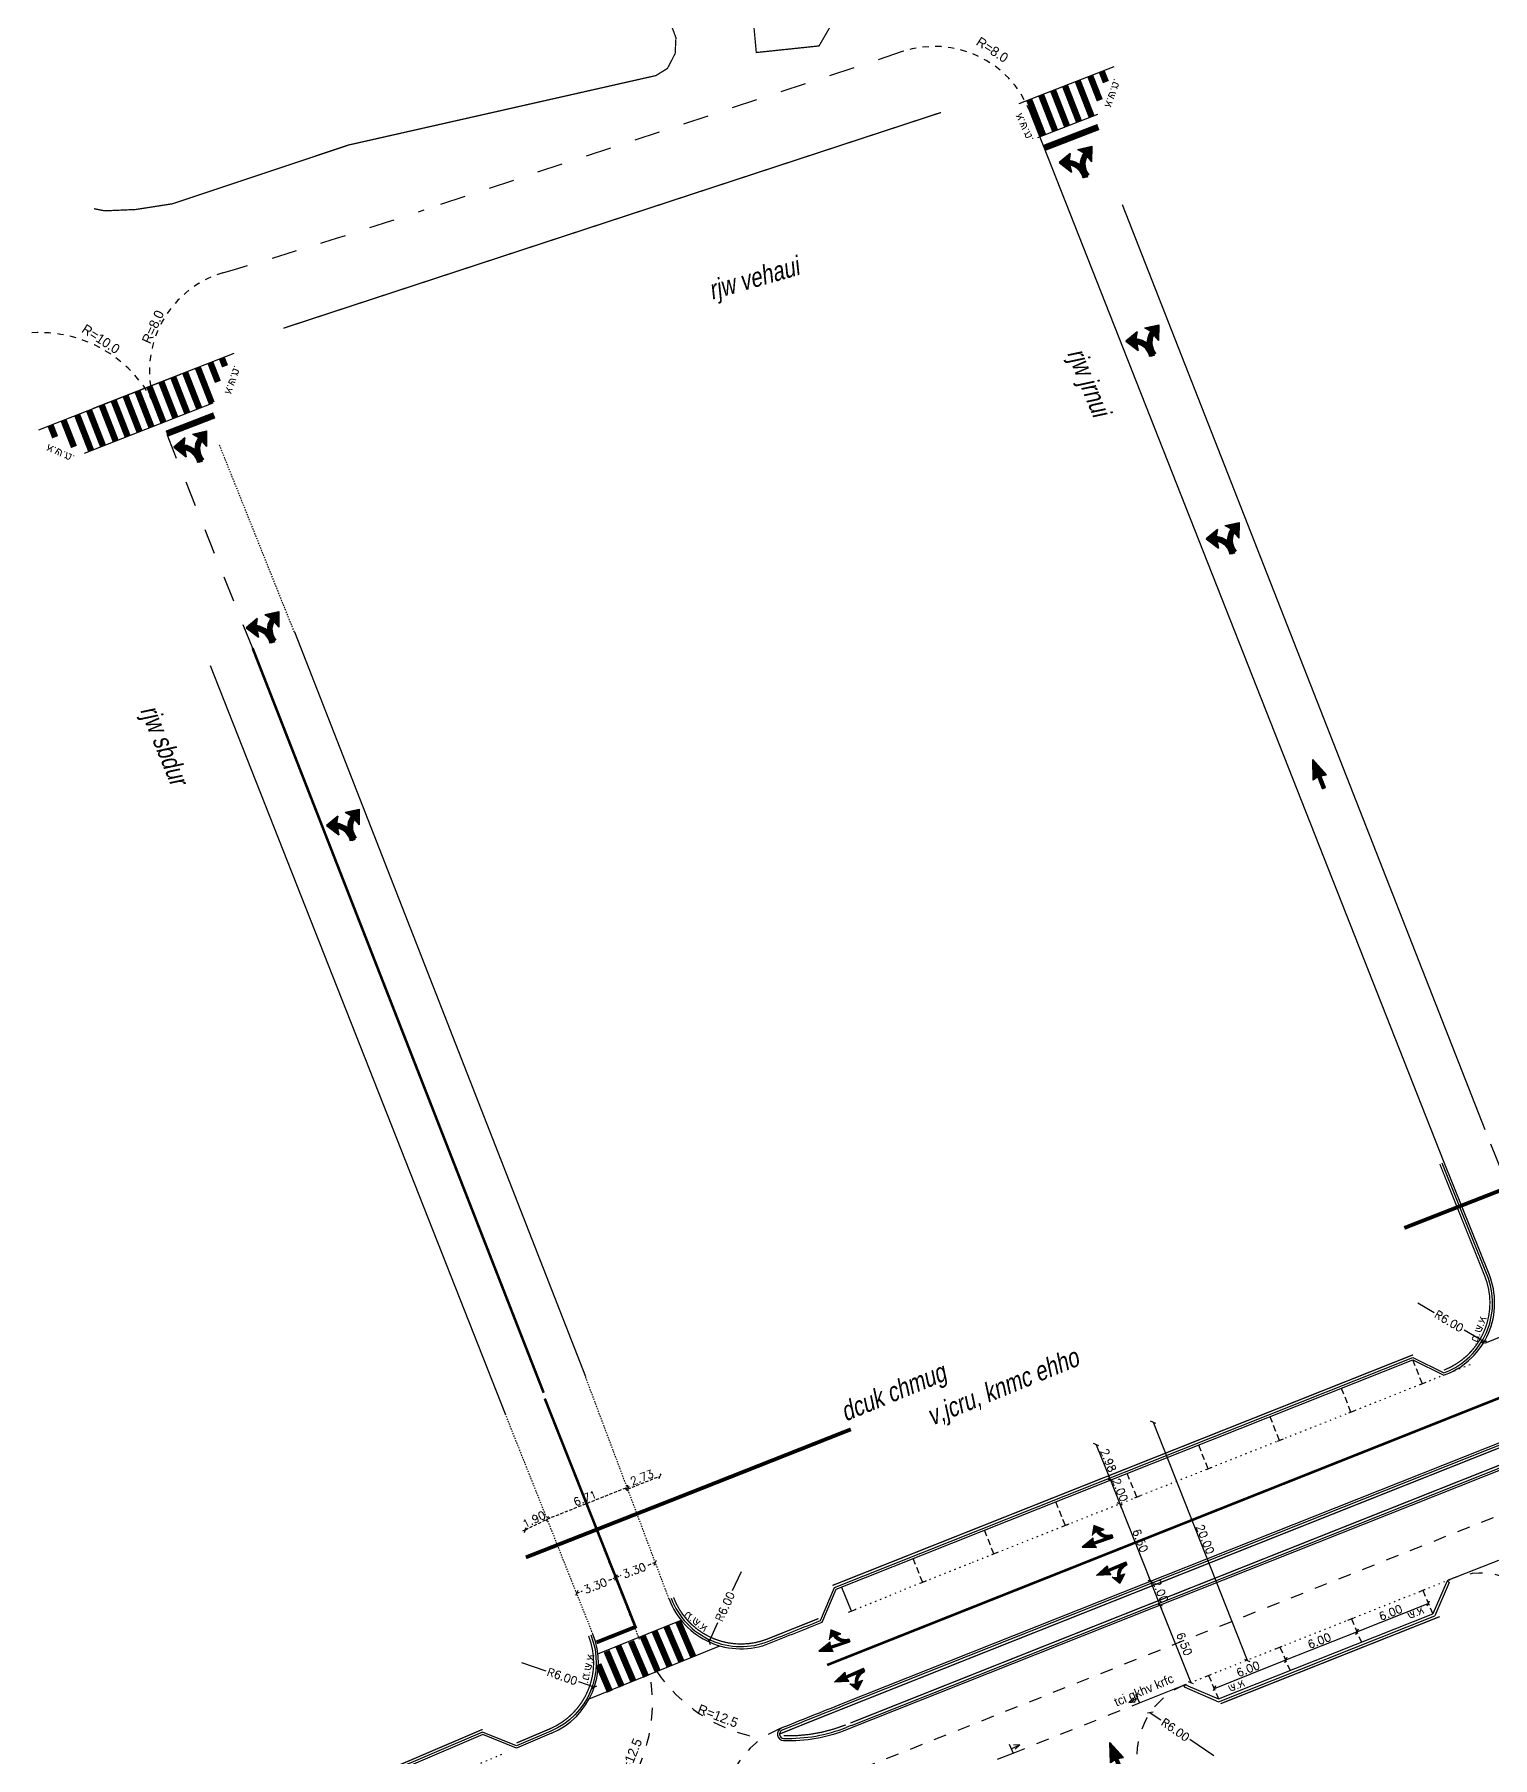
# Model space of a CAD drawing. Extents: x 183304 to 184528, y 666784 to 667526.
# Drawn here: x 184120 to 184233.9, y 667202.4 to 667336.9 of the extents above; entities that cross this region are included whole.
import ezdxf
from ezdxf.enums import TextEntityAlignment as Align

# ---------------------------------------------------------------- set-up
doc = ezdxf.new("R2010")
doc.units = 0
for name, pattern in [('1-1', [2, 1, -1]), ('DASHED', [0.75, 0.5, -0.25]), ('DOT2', [3.175, 0, -3.175])]:
    doc.linetypes.add(name, pattern=pattern)
for name, color, linetype in [('0-XREF', 7, 'Continuous'), ('1-1', 7, '1-1'), ('816', 7, '1-1'), ('817', 140, '1-1'), ('818', 10, '1-1'), ('D-Cross', 151, 'Continuous'), ('D-D13', 7, 'Continuous'), ('D-Dim', 7, 'Continuous'), ('D-EV-INSIDE', 2, 'Continuous'), ('D-ev.sov.m', 1, '1-1'), ('D-Kav-Parking', 9, 'DOT2'), ('D-Nativ', 7, '1-1'), ('D-Parking', 123, 'DASHED'), ('D-Road', 7, 'Continuous'), ('d-sdwlk', 7, 'Continuous'), ('D-SEVA', 7, 'Continuous'), ('D-TEXT', 7, 'Continuous'), ('D-TXT-M', 7, 'Continuous'), ('TR-TXT', 2, 'Continuous')]:
    doc.layers.add(name, color=color, linetype=linetype)
doc.styles.add('0-Techno', font='0-techno')
doc.styles.add('DDIM', font='heb.shx')
doc.styles.add('MIR2', font='mirym.shx', dxfattribs={"width": 0.8, "oblique": 10})
doc.styles.add('mirym', font='mirym.shx')
doc.styles.add('r', font='romand')
doc.dimstyles.new('tik', dxfattribs={"dimscale": 1.25, "dimtxt": 0.5, "dimasz": 0.25, "dimexe": 0, "dimexo": 0, "dimgap": 0.09, "dimtad": 1, "dimzin": 0, "dimdsep": 46, "dimtxsty": 'r', "dimblk1": 'OBLIQUE', "dimblk2": 'OBLIQUE', "dimsah": 1, "dimcen": 0.09, "dimse1": 1, "dimse2": 1, "dimclrd": 256, "dimclrt": 256, "dimadec": 0, "dimazin": 0, "dimtfac": 1, "dimtix": 1, "dimtmove": 2, "dimatfit": 3, "dimldrblk": 'OBLIQUE', "dimfxl": 1, "dimtolj": 1, "dimtzin": 0, "dimarcsym": 0})

# ---------------------------------------------------------------- blocks, each defined once
blk = doc.blocks.new('_Oblique')
at = {"color": 0, "linetype": 'ByBlock', "lineweight": -2}
blk.add_line((-0.5, -0.5), (0.5, 0.5), dxfattribs=at)
blk = doc.blocks.new('*D201')
at = {"layer": 'D-TEXT', "lineweight": -2, "transparency": 16777216}
blk.add_line((184207.41, 667228.57), (184214.76, 667209.98), dxfattribs=at)
at = {"layer": 'DEFPOINTS', "color": 0, "transparency": 16777216}
for p in [(184207.27, 667228.52), (184214.62, 667209.92), (184214.76, 667209.98)]:
    blk.add_point(p, dxfattribs=at)
at = {"layer": 'D-TEXT', "lineweight": -2, "transparency": 16777216, "xscale": 0.3125, "yscale": 0.3125, "zscale": 0.3125}
for p, rotation in [((184207.41, 667228.57), 111.5681482756895), ((184214.76, 667209.98), 291.5681482756895)]:
    blk.add_blockref('_Oblique', p, dxfattribs=dict(at, rotation=rotation))
at = {"layer": 'D-TEXT', "transparency": 16777216, "insert": (184211.48, 667219.43), "char_height": 0.625, "attachment_point": 5, "rotation": 291.5681, "style": 'r'}
blk.add_mtext('\\A1;20.00', dxfattribs=at)
blk = doc.blocks.new('*D202')
at = {"layer": 'D-Dim', "lineweight": -2, "ltscale": 0.5, "transparency": 16777216}
blk.add_line((184202.97, 667226.82), (184204.08, 667224.05), dxfattribs=at)
at = {"layer": 'DEFPOINTS', "color": 0, "ltscale": 0.5, "transparency": 16777216}
for p in [(184203.14, 667226.89), (184204.08, 667224.05), (184204.24, 667224.11)]:
    blk.add_point(p, dxfattribs=at)
at = {"layer": 'D-Dim', "lineweight": -2, "ltscale": 0.5, "transparency": 16777216, "xscale": 0.3125, "yscale": 0.3125, "zscale": 0.3125}
for p, rotation in [((184202.97, 667226.82), 111.6631281409513), ((184204.08, 667224.05), 291.6631281409514)]:
    blk.add_blockref('_Oblique', p, dxfattribs=dict(at, rotation=rotation))
at = {"layer": 'D-Dim', "ltscale": 0.5, "transparency": 16777216, "insert": (184203.92, 667225.59), "char_height": 0.625, "attachment_point": 5, "rotation": 291.6631, "style": 'r'}
blk.add_mtext('\\A1;2.98', dxfattribs=at)
blk = doc.blocks.new('*D203')
at = {"layer": 'D-Dim', "lineweight": -2, "ltscale": 0.5, "transparency": 16777216}
for p, q in [((184204.08, 667224.05), (184203.96, 667224.34)), ((184204.08, 667224.05), (184204.81, 667222.19)), ((184204.81, 667222.19), (184204.93, 667221.9))]:
    blk.add_line(p, q, dxfattribs=at)
at = {"layer": 'DEFPOINTS', "color": 0, "ltscale": 0.5, "transparency": 16777216}
for p in [(184204.24, 667224.11), (184204.81, 667222.19), (184204.81, 667222.19)]:
    blk.add_point(p, dxfattribs=at)
at = {"layer": 'D-Dim', "lineweight": -2, "ltscale": 0.5, "transparency": 16777216, "xscale": 0.3125, "yscale": 0.3125, "zscale": 0.3125}
for p, rotation in [((184204.08, 667224.05), 291.6631281408772), ((184204.81, 667222.19), 111.6631281408772)]:
    blk.add_blockref('_Oblique', p, dxfattribs=dict(at, rotation=rotation))
at = {"layer": 'D-Dim', "ltscale": 0.5, "transparency": 16777216, "insert": (184204.84, 667223.28), "char_height": 0.625, "attachment_point": 5, "rotation": 291.6631, "style": 'r'}
blk.add_mtext('\\A1;2.00', dxfattribs=at)
blk = doc.blocks.new('*D204')
at = {"layer": 'D-Dim', "lineweight": -2, "ltscale": 0.5, "transparency": 16777216}
blk.add_line((184204.81, 667222.19), (184207.21, 667216.15), dxfattribs=at)
at = {"layer": 'DEFPOINTS', "color": 0, "ltscale": 0.5, "transparency": 16777216}
for p in [(184204.81, 667222.19), (184207.21, 667216.15), (184207.21, 667216.15)]:
    blk.add_point(p, dxfattribs=at)
at = {"layer": 'D-Dim', "lineweight": -2, "ltscale": 0.5, "transparency": 16777216, "xscale": 0.3125, "yscale": 0.3125, "zscale": 0.3125}
for p, rotation in [((184204.81, 667222.19), 111.6631281408772), ((184207.21, 667216.15), 291.6631281408772)]:
    blk.add_blockref('_Oblique', p, dxfattribs=dict(at, rotation=rotation))
at = {"layer": 'D-Dim', "ltscale": 0.5, "transparency": 16777216, "insert": (184206.41, 667219.33), "char_height": 0.625, "attachment_point": 5, "rotation": 291.6631, "style": 'r'}
blk.add_mtext('\\A1;6.50', dxfattribs=at)
blk = doc.blocks.new('*D205')
at = {"layer": 'D-Dim', "lineweight": -2, "ltscale": 0.5, "transparency": 16777216}
for p, q in [((184207.21, 667216.15), (184207.1, 667216.44)), ((184207.21, 667216.15), (184207.95, 667214.29)), ((184207.95, 667214.29), (184208.07, 667214))]:
    blk.add_line(p, q, dxfattribs=at)
at = {"layer": 'DEFPOINTS', "color": 0, "ltscale": 0.5, "transparency": 16777216}
for p in [(184207.21, 667216.15), (184207.95, 667214.29), (184207.95, 667214.29)]:
    blk.add_point(p, dxfattribs=at)
at = {"layer": 'D-Dim', "lineweight": -2, "ltscale": 0.5, "transparency": 16777216, "xscale": 0.3125, "yscale": 0.3125, "zscale": 0.3125}
for p, rotation in [((184207.21, 667216.15), 291.6631281408772), ((184207.95, 667214.29), 111.6631281408772)]:
    blk.add_blockref('_Oblique', p, dxfattribs=dict(at, rotation=rotation))
at = {"layer": 'D-Dim', "ltscale": 0.5, "transparency": 16777216, "insert": (184207.98, 667215.38), "char_height": 0.625, "attachment_point": 5, "rotation": 291.6631, "style": 'r'}
blk.add_mtext('\\A1;2.00', dxfattribs=at)
blk = doc.blocks.new('*D206')
at = {"layer": 'D-Dim', "lineweight": -2, "ltscale": 0.5, "transparency": 16777216}
blk.add_line((184207.95, 667214.29), (184210.35, 667208.25), dxfattribs=at)
at = {"layer": 'DEFPOINTS', "color": 0, "ltscale": 0.5, "transparency": 16777216}
for p in [(184207.95, 667214.29), (184210.35, 667208.25), (184210.35, 667208.25)]:
    blk.add_point(p, dxfattribs=at)
at = {"layer": 'D-Dim', "lineweight": -2, "ltscale": 0.5, "transparency": 16777216, "xscale": 0.3125, "yscale": 0.3125, "zscale": 0.3125}
for p, rotation in [((184207.95, 667214.29), 111.6631281408772), ((184210.35, 667208.25), 291.6631281408772)]:
    blk.add_blockref('_Oblique', p, dxfattribs=dict(at, rotation=rotation))
at = {"layer": 'D-Dim', "ltscale": 0.5, "transparency": 16777216, "insert": (184209.85, 667211.26), "char_height": 0.625, "attachment_point": 5, "rotation": 291.6631, "style": 'r'}
blk.add_mtext('\\A1;6.50', dxfattribs=at)
blk = doc.blocks.new('pk1')
for p, q in [((-0.3, 2), (0.3, 2)), ((0, 2), (0, 0))]:
    blk.add_line(p, q)
blk = doc.blocks.new('*D241')
at = {"layer": 'D-Parking', "lineweight": -2, "ltscale": 0.5, "transparency": 16777216}
for p, q in [((184158.39, 667220.18), (184158.11, 667220.05)), ((184158.39, 667220.18), (184160.1, 667221.01)), ((184160.1, 667221.01), (184160.38, 667221.15))]:
    blk.add_line(p, q, dxfattribs=at)
at = {"layer": 'DEFPOINTS', "color": 0, "ltscale": 0.5, "transparency": 16777216}
for p in [(184158.34, 667220.29), (184160.05, 667221.12), (184160.1, 667221.01)]:
    blk.add_point(p, dxfattribs=at)
at = {"layer": 'D-Parking', "lineweight": -2, "ltscale": 0.5, "transparency": 16777216, "xscale": 0.3125, "yscale": 0.3125, "zscale": 0.3125}
for p, rotation in [((184160.1, 667221.01), 205.8815739729878), ((184158.39, 667220.18), 25.88157397298779)]:
    blk.add_blockref('_Oblique', p, dxfattribs=dict(at, rotation=rotation))
at = {"layer": 'D-Parking', "ltscale": 0.5, "transparency": 16777216, "insert": (184159.06, 667220.98), "char_height": 0.625, "attachment_point": 5, "rotation": 25.8816, "style": 'r'}
blk.add_mtext('\\A1;1.90', dxfattribs=at)
blk = doc.blocks.new('*D242')
at = {"layer": 'D-Parking', "lineweight": -2, "ltscale": 0.5, "transparency": 16777216}
blk.add_line((184160.09, 667221.01), (184166.33, 667223.49), dxfattribs=at)
at = {"layer": 'DEFPOINTS', "color": 0, "ltscale": 0.5, "transparency": 16777216}
for p in [(184166.33, 667223.49), (184166.42, 667223.24), (184160.05, 667221.12)]:
    blk.add_point(p, dxfattribs=at)
at = {"layer": 'D-Parking', "lineweight": -2, "ltscale": 0.5, "transparency": 16777216, "xscale": 0.3125, "yscale": 0.3125, "zscale": 0.3125}
for p, rotation in [((184166.33, 667223.49), 21.67751445189918), ((184160.09, 667221.01), 201.6775144518992)]:
    blk.add_blockref('_Oblique', p, dxfattribs=dict(at, rotation=rotation))
at = {"layer": 'D-Parking', "ltscale": 0.5, "transparency": 16777216, "insert": (184163.05, 667222.64), "char_height": 0.625, "attachment_point": 5, "rotation": 21.6775, "style": 'r'}
blk.add_mtext('\\A1;6.71', dxfattribs=at)
blk = doc.blocks.new('*D207')
at = {"layer": 'D-Parking', "lineweight": -2, "ltscale": 0.5, "transparency": 16777216}
blk.add_line((184166.38, 667223.36), (184168.91, 667224.37), dxfattribs=at)
at = {"layer": 'DEFPOINTS', "color": 0, "ltscale": 0.5, "transparency": 16777216}
for p in [(184168.89, 667224.43), (184168.91, 667224.37), (184166.42, 667223.24)]:
    blk.add_point(p, dxfattribs=at)
at = {"layer": 'D-Parking', "lineweight": -2, "ltscale": 0.5, "transparency": 16777216, "xscale": 0.3125, "yscale": 0.3125, "zscale": 0.3125}
for p, rotation in [((184168.91, 667224.37), 21.67751445189918), ((184166.38, 667223.36), 201.6775144518992)]:
    blk.add_blockref('_Oblique', p, dxfattribs=dict(at, rotation=rotation))
at = {"layer": 'D-Parking', "ltscale": 0.5, "transparency": 16777216, "insert": (184167.49, 667224.26), "char_height": 0.625, "attachment_point": 5, "rotation": 21.6775, "style": 'r'}
blk.add_mtext('\\A1;2.73', dxfattribs=at)
blk = doc.blocks.new('*D211')
at = {"layer": 'D-Dim', "lineweight": -2, "ltscale": 0.5, "transparency": 16777216}
for p, q in [((184158.09, 667209.81), (184159.98, 667209.16)), ((184163.77, 667207.88), (184162.56, 667208.29))]:
    blk.add_line(p, q, dxfattribs=at)
at = {"layer": 'DEFPOINTS', "color": 0, "ltscale": 0.5, "transparency": 16777216}
for p in [(184158.09, 667209.81), (184163.77, 667207.88)]:
    blk.add_point(p, dxfattribs=at)
at = {"layer": 'D-Dim', "lineweight": -2, "ltscale": 0.5, "transparency": 16777216, "xscale": 0.3125, "yscale": 0.3125, "zscale": 0.3125, "rotation": 341.2370440346241}
blk.add_blockref('_Oblique', (184163.77, 667207.88), dxfattribs=at)
at = {"layer": 'D-Dim', "ltscale": 0.5, "transparency": 16777216, "insert": (184161.27, 667208.72), "char_height": 0.625, "attachment_point": 5, "rotation": 341.237, "style": 'r'}
blk.add_mtext('\\A1;R6.00', dxfattribs=at)
blk = doc.blocks.new('*D212')
at = {"layer": 'D-Dim', "lineweight": -2, "ltscale": 0.5, "transparency": 16777216}
for p, q in [((184175.23, 667216.88), (184174.55, 667215.41)), ((184172.73, 667211.43), (184173.42, 667212.94))]:
    blk.add_line(p, q, dxfattribs=at)
at = {"layer": 'DEFPOINTS', "color": 0, "ltscale": 0.5, "transparency": 16777216}
for p in [(184175.23, 667216.88), (184172.73, 667211.43)]:
    blk.add_point(p, dxfattribs=at)
at = {"layer": 'D-Dim', "lineweight": -2, "ltscale": 0.5, "transparency": 16777216, "xscale": 0.3125, "yscale": 0.3125, "zscale": 0.3125, "rotation": 245.3782838652228}
blk.add_blockref('_Oblique', (184172.73, 667211.43), dxfattribs=at)
at = {"layer": 'D-Dim', "ltscale": 0.5, "transparency": 16777216, "insert": (184173.98, 667214.18), "char_height": 0.625, "attachment_point": 5, "rotation": 65.3783, "style": 'r'}
blk.add_mtext('\\A1;R6.00', dxfattribs=at)
blk = doc.blocks.new('*D213')
at = {"layer": 'D-Dim', "lineweight": -2, "ltscale": 0.5, "transparency": 16777216}
for p, q in [((184228.09, 667237.89), (184229.36, 667237.15)), ((184233.27, 667234.86), (184231.71, 667235.77))]:
    blk.add_line(p, q, dxfattribs=at)
at = {"layer": 'DEFPOINTS', "color": 0, "ltscale": 0.5, "transparency": 16777216}
for p in [(184228.09, 667237.89), (184233.27, 667234.86)]:
    blk.add_point(p, dxfattribs=at)
at = {"layer": 'D-Dim', "lineweight": -2, "ltscale": 0.5, "transparency": 16777216, "xscale": 0.3125, "yscale": 0.3125, "zscale": 0.3125, "rotation": 329.6937790783498}
blk.add_blockref('_Oblique', (184233.27, 667234.86), dxfattribs=at)
at = {"layer": 'D-Dim', "ltscale": 0.5, "transparency": 16777216, "insert": (184230.53, 667236.46), "char_height": 0.625, "attachment_point": 5, "rotation": 329.6938, "style": 'r'}
blk.add_mtext('\\A1;R6.00', dxfattribs=at)
blk = doc.blocks.new('dd-13srr')
at = {"layer": 'D-D13'}
for p, q in [((0, 0), (-0.55, -1.5)), ((0.55, -1.5), (0, 0)), ((-0.55, -1.5), (-0.13, -1.4)), ((-0.13, -1.4), (-0.13, -3.6)), ((0.12, -1.4), (0.55, -1.5)), ((0.12, -1.4), (0.12, -2.72)), ((1.85, -2.02), (0.85, -1.5)), ((0.25, -3.6), (-0.13, -3.6)), ((1.05, -2.95), (1.85, -2.02)), ((1.05, -2.4), (1.05, -2.95))]:
    blk.add_line(p, q, dxfattribs=at)
blk.add_arc((1.55, -3.6), 1.3, 112.6199, 180, dxfattribs=at)
for points in [[(-0.13, -1.4), (-0.55, -1.5), (0, 0)], [(-0.13, -1.4), (0, 0), (0.12, -1.4)], [(0.12, -1.4), (0.55, -1.5), (0, 0)], [(-0.13, -3.6), (-0.13, -1.4), (0.12, -2.72)], [(0.12, -1.4), (0.12, -2.72), (-0.13, -1.4)], [(1.05, -2.02), (0.85, -1.5), (1.85, -2.02)], [(-0.13, -3.07), (-0.13, -2.72), (0.12, -2.72)], [(-0.13, -3.07), (0, -2.89), (0.01, -2.94)], [(-0.13, -3.07), (-0.05, -3.1), (0.01, -2.94)], [(-0.13, -3.07), (-0.05, -3.1), (-0.13, -3.26)], [(-0.1, -3.29), (-0.13, -3.26), (-0.05, -3.1)], [(-0.13, -3.37), (-0.1, -3.29), (-0.13, -3.26)], [(-0.13, -3.6), (-0.13, -3.37), (-0.1, -3.29)], [(-0.13, -3.6), (0.25, -3.5), (-0.12, -3.46)], [(-0.12, -3.46), (0.27, -3.4), (-0.1, -3.34)], [(0.25, -3.5), (-0.12, -3.46), (0.27, -3.4)], [(0.25, -3.6), (-0.13, -3.6), (0.25, -3.5)], [(-0.1, -3.34), (0.28, -3.31), (-0.08, -3.24)], [(0.27, -3.4), (-0.1, -3.34), (0.28, -3.31)], [(-0.08, -3.24), (0.31, -3.21), (-0.06, -3.13)], [(0.28, -3.31), (-0.08, -3.24), (0.31, -3.21)], [(-0.06, -3.13), (0.31, -3.21), (-0.01, -2.99)], [(-0.01, -2.99), (0.36, -3.08), (0.04, -2.87)], [(0.31, -3.21), (-0.01, -2.99), (0.36, -3.08)], [(0, -2.89), (0.06, -2.84), (0.12, -2.72)], [(0.01, -2.94), (0, -2.89), (0.06, -2.84)], [(0.04, -2.87), (0.42, -2.96), (0.12, -2.74)], [(0.36, -3.08), (0.04, -2.87), (0.42, -2.96)], [(0.12, -2.72), (0.13, -2.72), (0.06, -2.84)], [(0.12, -2.74), (0.49, -2.84), (0.23, -2.58)], [(0.42, -2.96), (0.12, -2.74), (0.49, -2.84)], [(0.23, -2.58), (0.58, -2.74), (0.34, -2.45)], [(0.49, -2.84), (0.23, -2.58), (0.58, -2.74)], [(0.34, -2.45), (0.69, -2.63), (0.49, -2.31)], [(0.58, -2.74), (0.34, -2.45), (0.69, -2.63)], [(0.49, -2.31), (0.78, -2.55), (0.61, -2.23)], [(0.69, -2.63), (0.49, -2.31), (0.78, -2.55)], [(0.61, -2.23), (0.87, -2.49), (0.73, -2.15)], [(0.78, -2.55), (0.61, -2.23), (0.87, -2.49)], [(0.73, -2.15), (0.98, -2.43), (0.89, -2.08)], [(0.87, -2.49), (0.73, -2.15), (0.98, -2.43)], [(0.89, -2.08), (1.05, -2.4), (0.97, -2.05)], [(0.98, -2.43), (0.89, -2.08), (1.05, -2.4)], [(0.97, -2.05), (1.05, -2.4), (1.05, -2.02)], [(1.05, -2.4), (1.85, -2.02), (1.05, -2.02)], [(1.05, -2.4), (1.05, -2.95), (1.85, -2.02)]]:
    blk.add_solid(points, dxfattribs=at)
blk = doc.blocks.new('*D298')
at = {"layer": 'D-Parking', "lineweight": -2, "ltscale": 0.5, "transparency": 16777216}
for p, q in [((184168.54, 667217.62), (184167.91, 667217.38)), ((184165.47, 667216.46), (184165.88, 667216.62))]:
    blk.add_line(p, q, dxfattribs=at)
at = {"layer": 'DEFPOINTS', "color": 0, "ltscale": 0.5, "transparency": 16777216}
for p in [(184168.54, 667217.62), (184168.59, 667217.49), (184165.52, 667216.33)]:
    blk.add_point(p, dxfattribs=at)
at = {"layer": 'D-Parking', "lineweight": -2, "ltscale": 0.5, "transparency": 16777216, "xscale": 0.3125, "yscale": 0.3125, "zscale": 0.3125}
for p, rotation in [((184168.54, 667217.62), 20.65892186795049), ((184165.47, 667216.46), 200.6589218679505)]:
    blk.add_blockref('_Oblique', p, dxfattribs=dict(at, rotation=rotation))
at = {"layer": 'D-Parking', "ltscale": 0.5, "transparency": 16777216, "insert": (184166.89, 667217), "char_height": 0.625, "attachment_point": 5, "rotation": 20.6589, "style": 'r'}
blk.add_mtext('\\A1;3.30', dxfattribs=at)
blk = doc.blocks.new('*D299')
at = {"layer": 'D-Parking', "lineweight": -2, "ltscale": 0.5, "transparency": 16777216}
for p, q in [((184165.46, 667216.44), (184164.86, 667216.2)), ((184162.39, 667215.22), (184162.85, 667215.4))]:
    blk.add_line(p, q, dxfattribs=at)
at = {"layer": 'DEFPOINTS', "color": 0, "ltscale": 0.5, "transparency": 16777216}
for p in [(184165.46, 667216.44), (184162.39, 667215.22), (184162.39, 667215.22)]:
    blk.add_point(p, dxfattribs=at)
at = {"layer": 'D-Parking', "lineweight": -2, "ltscale": 0.5, "transparency": 16777216, "xscale": 0.3125, "yscale": 0.3125, "zscale": 0.3125}
for p, rotation in [((184165.46, 667216.44), 21.67751445345788), ((184162.39, 667215.22), 201.6775144534578)]:
    blk.add_blockref('_Oblique', p, dxfattribs=dict(at, rotation=rotation))
at = {"layer": 'D-Parking', "ltscale": 0.5, "transparency": 16777216, "insert": (184163.85, 667215.8), "char_height": 0.625, "attachment_point": 5, "rotation": 21.6775, "style": 'r'}
blk.add_mtext('\\A1;3.30', dxfattribs=at)
blk = doc.blocks.new('DD-13SS')
at = {"layer": 'D-D13'}
for p, q in [((-0.55, -1.5), (0, 0)), ((0, 0), (0.55, -1.5)), ((-0.125, -1.4), (-0.55, -1.5)), ((-0.125, -2.4), (-0.125, -1.4)), ((-0.125, -2.4), (0.125, -2.4)), ((0.125, -1.4), (0.55, -1.5)), ((0.125, -2.4), (0.125, -1.4))]:
    blk.add_line(p, q, dxfattribs=at)
for points in [[(-0.125, -1.4), (-0.55, -1.5), (0, 0)], [(0.125, -1.4), (0, 0), (-0.125, -1.4)], [(0.55, -1.5), (0, 0), (0.125, -1.4)], [(-0.125, -2.4), (0.125, -1.4), (-0.125, -1.4)], [(0.125, -1.4), (-0.125, -2.4), (0.125, -2.4)]]:
    blk.add_solid(points, dxfattribs=at)
blk = doc.blocks.new('DD-13LL')
at = {"layer": 'D-D13'}
for p, q in [((0, 0), (-1, -0.53)), ((0, 0), (-0.2, -0.52)), ((-1, -0.53), (-0.2, -1.45)), ((-0.2, -0.9), (-0.2, -1.45))]:
    blk.add_line(p, q, dxfattribs=at)
for centre, radius, end in [((-0.68, -2.1), 1.65, 73.269), ((-0.7, -2.1), 1.3, 67.3801)]:
    blk.add_arc(centre, radius, 0, end, dxfattribs=at)
for points in [[(-0.2, -0.52), (0, 0), (-1, -0.53)], [(-0.2, -0.9), (-1, -0.53), (-0.2, -0.52)], [(-0.2, -0.9), (-0.2, -1.45), (-1, -0.53)], [(-0.12, -0.55), (-0.2, -0.9), (-0.2, -0.52)], [(-0.04, -0.58), (-0.2, -0.9), (-0.12, -0.55)], [(-0.13, -0.93), (-0.04, -0.58), (-0.2, -0.9)], [(0.12, -0.65), (-0.13, -0.93), (-0.04, -0.58)], [(-0.02, -0.99), (0.12, -0.65), (-0.13, -0.93)], [(0.24, -0.73), (-0.02, -0.99), (0.12, -0.65)], [(0.07, -1.05), (0.24, -0.73), (-0.02, -0.99)], [(0.36, -0.81), (0.07, -1.05), (0.24, -0.73)], [(0.16, -1.13), (0.36, -0.81), (0.07, -1.05)], [(0.51, -0.95), (0.16, -1.13), (0.36, -0.81)], [(0.27, -1.24), (0.51, -0.95), (0.16, -1.13)], [(0.62, -1.08), (0.27, -1.24), (0.51, -0.95)], [(0.36, -1.34), (0.62, -1.08), (0.27, -1.24)], [(0.73, -1.24), (0.36, -1.34), (0.62, -1.08)], [(0.43, -1.46), (0.73, -1.24), (0.36, -1.34)], [(0.81, -1.37), (0.43, -1.46), (0.73, -1.24)], [(0.49, -1.58), (0.81, -1.37), (0.43, -1.46)], [(0.86, -1.49), (0.49, -1.58), (0.81, -1.37)], [(0.54, -1.71), (0.86, -1.49), (0.49, -1.58)], [(0.91, -1.63), (0.54, -1.71), (0.86, -1.49)], [(0.93, -1.74), (0.54, -1.71), (0.91, -1.63)], [(0.57, -1.81), (0.93, -1.74), (0.54, -1.71)], [(0.95, -1.84), (0.57, -1.81), (0.93, -1.74)], [(0.58, -1.9), (0.95, -1.84), (0.57, -1.81)], [(0.97, -1.96), (0.58, -1.9), (0.95, -1.84)], [(0.6, -2), (0.97, -1.96), (0.58, -1.9)], [(0.97, -2.1), (0.6, -2), (0.97, -1.96)], [(0.6, -2.1), (0.97, -2.1), (0.6, -2)]]:
    blk.add_solid(points, dxfattribs=at)
blk = doc.blocks.new('*D482')
at = {"layer": 'D-Dim', "lineweight": -2, "transparency": 16777216}
for p, q in [((184207.19, 667205.89), (184208.02, 667205.33)), ((184212.15, 667202.51), (184210.27, 667203.79))]:
    blk.add_line(p, q, dxfattribs=at)
at = {"layer": 'DEFPOINTS', "color": 0, "transparency": 16777216}
for p in [(184207.19, 667205.89), (184212.15, 667202.51)]:
    blk.add_point(p, dxfattribs=at)
at = {"layer": 'D-Dim', "lineweight": -2, "transparency": 16777216, "xscale": 0.3125, "yscale": 0.3125, "zscale": 0.3125, "rotation": 145.6335827197395}
blk.add_blockref('_Oblique', (184207.19, 667205.89), dxfattribs=at)
at = {"layer": 'D-Dim', "transparency": 16777216, "insert": (184209.15, 667204.56), "char_height": 0.625, "attachment_point": 5, "rotation": 325.6336, "style": 'r'}
blk.add_mtext('\\A1;R6.00', dxfattribs=at)
blk = doc.blocks.new('*D490')
at = {"layer": 'D-TXT-M', "lineweight": -2, "ltscale": 0.1, "transparency": 16777216}
blk.add_line((184212.2, 667207.79), (184217.78, 667210.01), dxfattribs=at)
at = {"layer": 'DEFPOINTS', "color": 0, "ltscale": 0.1, "transparency": 16777216}
for p in [(184217.78, 667210.01), (184218.11, 667209.18), (184212.53, 667206.96)]:
    blk.add_point(p, dxfattribs=at)
at = {"layer": 'D-TXT-M', "lineweight": -2, "ltscale": 0.1, "transparency": 16777216, "xscale": 0.3125, "yscale": 0.3125, "zscale": 0.3125}
for p, rotation in [((184217.78, 667210.01), 21.66312814221451), ((184212.2, 667207.79), 201.6631281422145)]:
    blk.add_blockref('_Oblique', p, dxfattribs=dict(at, rotation=rotation))
at = {"layer": 'D-TXT-M', "ltscale": 0.1, "transparency": 16777216, "insert": (184214.83, 667209.3), "char_height": 0.625, "attachment_point": 5, "rotation": 21.6631, "style": 'r'}
blk.add_mtext('\\A1;6.00', dxfattribs=at)
blk = doc.blocks.new('*D491')
at = {"layer": 'D-TXT-M', "lineweight": -2, "ltscale": 0.1, "transparency": 16777216}
blk.add_line((184217.78, 667210.01), (184223.33, 667212.21), dxfattribs=at)
at = {"layer": 'DEFPOINTS', "color": 0, "ltscale": 0.1, "transparency": 16777216}
for p in [(184223.25, 667212.4), (184223.33, 667212.21), (184218.11, 667209.18)]:
    blk.add_point(p, dxfattribs=at)
at = {"layer": 'D-TXT-M', "lineweight": -2, "ltscale": 0.1, "transparency": 16777216, "xscale": 0.3125, "yscale": 0.3125, "zscale": 0.3125}
for p, rotation in [((184223.33, 667212.21), 21.66312814221449), ((184217.78, 667210.01), 201.6631281422144)]:
    blk.add_blockref('_Oblique', p, dxfattribs=dict(at, rotation=rotation))
at = {"layer": 'D-TXT-M', "ltscale": 0.1, "transparency": 16777216, "insert": (184220.39, 667211.51), "char_height": 0.625, "attachment_point": 5, "rotation": 21.6631, "style": 'r'}
blk.add_mtext('\\A1;6.00', dxfattribs=at)
blk = doc.blocks.new('*D492')
at = {"layer": 'D-TXT-M', "lineweight": -2, "ltscale": 0.1, "transparency": 16777216}
blk.add_line((184223.33, 667212.21), (184228.9, 667214.43), dxfattribs=at)
at = {"layer": 'DEFPOINTS', "color": 0, "ltscale": 0.1, "transparency": 16777216}
for p in [(184228.77, 667214.75), (184228.9, 667214.43), (184223.25, 667212.4)]:
    blk.add_point(p, dxfattribs=at)
at = {"layer": 'D-TXT-M', "lineweight": -2, "ltscale": 0.1, "transparency": 16777216, "xscale": 0.3125, "yscale": 0.3125, "zscale": 0.3125}
for p, rotation in [((184228.9, 667214.43), 21.66312814221449), ((184223.33, 667212.21), 201.6631281422144)]:
    blk.add_blockref('_Oblique', p, dxfattribs=dict(at, rotation=rotation))
at = {"layer": 'D-TXT-M', "ltscale": 0.1, "transparency": 16777216, "insert": (184225.96, 667213.71), "char_height": 0.625, "attachment_point": 5, "rotation": 21.6631, "style": 'r'}
blk.add_mtext('\\A1;6.00', dxfattribs=at)
blk = doc.blocks.new('degel')
for p, q in [((0, 1.5), (0, 0)), ((0, 0.75), (1.5, 0.75)), ((1.5, 0.75), (0.56, 1.09)), ((1.5, 0.75), (0.56, 0.41))]:
    blk.add_line(p, q)

msp = doc.modelspace()

# ---------------------------------------------------------------- linework, layer by layer
for p, q in [((184183.866, 667213.816), (184183.109, 667215.667)), ((184184.144, 667213.929), (184183.588, 667213.702))]:
    msp.add_line(p, q)
at = {"layer": '0-XREF', "const_width": 0.3}
for points in [[(184252.429, 667253.704), (184240.045, 667248.831), (184227.032, 667243.742)], [(184183.808, 667228.018), (184171.431, 667223.127), (184158.426, 667218.02)]]:
    msp.add_lwpolyline(points, dxfattribs=at)
at = {"layer": '1-1', "ltscale": 0.1}
msp.add_line((184140.346, 667290.286), (184134.477, 667304.929), dxfattribs=at)
at = {"layer": '1-1', "ltscale": 0.5}
for centre, radius, start, end in [((184190.34, 667328.003), 8, 21.52302, 108.31066), ((184137.031, 667310.652), 8, 106.42355, 201.8401), ((184120.443, 667303.657), 10, 21.8401, 107.37141)]:
    msp.add_arc(centre, radius, start, end, dxfattribs=at)
at = {"layer": '1-1', "ltscale": 2}
msp.add_arc((183993.402, 667797.925), 500, 286.42355, 288.31066, dxfattribs=at)
at = {"layer": '816', "const_width": 0.1}
for points in [[(184319.381, 667260.304), (184183.308, 667206.256)], [(184183.773, 667205.084), (184319.846, 667259.133)]]:
    msp.add_lwpolyline(points, dxfattribs=at)
for points in [[(184183.308, 667206.255, 0.0013646), (184178.237, 667204.225, 0.0013646)], [(184178.563, 667204.088, 0.1024457), (184183.408, 667204.94)]]:
    msp.add_lwpolyline(points, format="xyb", dxfattribs=at)
at = {"layer": '817', "const_width": 0.1}
for points in [[(184190.844, 667330.846), (184139.49, 667313.999)], [(184182.366, 667215.824), (184227.717, 667233.837)], [(184212.677, 667206.591), (184229.801, 667213.393)], [(184155.049, 667204.589), (184055.244, 667161.933)]]:
    msp.add_lwpolyline(points, dxfattribs=at)
at = {"layer": '818', "ltscale": 0.1}
msp.add_line((184167.3, 667211.633), (184159.902, 667230.42), dxfattribs=at)
at = {"layer": '818', "const_width": 0.1, "flags": 128}
for points in [[(184339.235, 667389.341), (184302.187, 667377.254), (184237.646, 667356.25), (184219.978, 667350.694), (184182.458, 667338.006), (184181.323, 667336.043), (184176.422, 667335.529), (184176.18, 667338.164), (184175.236, 667340.336)], [(184169.59, 667338.184), (184170.145, 667336.684), (184170.086, 667335.454), (184169.485, 667334.289), (184168.587, 667333.729), (184144.581, 667328.306), (184130.839, 667323.719), (184127.955, 667323.27), (184125.534, 667323.168), (184124.701, 667323.332)]]:
    msp.add_lwpolyline(points, dxfattribs=at)
at = {"layer": '818', "const_width": 0.1}
for points in [[(184230.127, 667232.642), (184230.166, 667232.658, 0.4152185), (184233.313, 667239.987), (184229.807, 667248.726)], [(184169.956, 667214.901, 0.4209125), (184177.327, 667211.66, -0.0010567), (184181.282, 667213.241)], [(184163.32, 667211.886, -0.4074536), (184160.288, 667204.624), (184157.692, 667203.522)]]:
    msp.add_lwpolyline(points, format="xyb", dxfattribs=at)
at = {"layer": 'D-Cross', "ltscale": 0.5, "const_width": 0.5}
for points in [[(184203.726, 667333.218), (184203.397, 667334.058)], [(184201.624, 667330.138), (184200.532, 667332.932)], [(184202.604, 667330.552), (184201.512, 667333.346)], [(184203.247, 667331.798), (184202.501, 667333.703)], [(184198.83, 667329.046), (184197.738, 667331.84)], [(184198.83, 667329.046), (184197.738, 667331.84)], [(184199.762, 667329.41), (184198.669, 667332.204)], [(184200.693, 667329.774), (184199.6, 667332.568)], [(184134.374, 667309.811), (184133.786, 667311.315)], [(184134.933, 667311.027), (184134.682, 667311.669)], [(184131.046, 667307.021), (184129.954, 667309.815)], [(184131.977, 667307.385), (184130.885, 667310.179)], [(184132.909, 667307.75), (184131.816, 667310.544)], [(184133.889, 667308.163), (184132.796, 667310.957)], [(184128.252, 667305.929), (184127.16, 667308.723)], [(184128.252, 667305.929), (184127.16, 667308.723)], [(184129.183, 667306.293), (184128.091, 667309.087)], [(184129.183, 667306.293), (184128.091, 667309.087)], [(184130.115, 667306.657), (184129.022, 667309.451)], [(184130.115, 667306.657), (184129.022, 667309.451)], [(184124.462, 667304.467), (184123.37, 667307.261)], [(184125.403, 667304.799), (184124.31, 667307.593)], [(184126.389, 667305.2), (184125.297, 667307.994)], [(184127.321, 667305.564), (184126.228, 667308.358)], [(184127.321, 667305.564), (184126.228, 667308.358)], [(184121.664, 667305.485), (184121.29, 667306.442)], [(184123.134, 667304.731), (184122.31, 667306.837)], [(184170.319, 667213.029), (184171.496, 667210.27)], [(184167.56, 667211.853), (184168.737, 667209.093)], [(184168.48, 667212.245), (184169.657, 667209.485)], [(184169.4, 667212.637), (184170.576, 667209.878)], [(184164.733, 667210.692), (184165.909, 667207.932)], [(184165.653, 667211.084), (184166.829, 667208.324)], [(184166.64, 667211.46), (184167.817, 667208.701)], [(184164.086, 667209.659), (184164.99, 667207.54)]]:
    msp.add_lwpolyline(points, dxfattribs=at)
at = {"layer": 'D-Dim'}
msp.add_line((184195.262, 667202.255), (184196.471, 667202.736), dxfattribs=at)
at = {"layer": 'D-Dim', "ltscale": 0.1}
msp.add_arc((184209.924, 667207.542), 0.5, 66.66313, 111.66526, dxfattribs=at)
at = {"layer": 'D-EV-INSIDE'}
for p, q in [((184319.307, 667260.49), (184183.234, 667206.441)), ((184230.529, 667216.048), (184229.409, 667213.452)), ((184212.526, 667206.746), (184229.409, 667213.452)), ((184209.851, 667207.9), (184212.526, 667206.746))]:
    msp.add_line(p, q, dxfattribs=at)
msp.add_lwpolyline([(184183.847, 667204.899), (184319.92, 667258.947)], dxfattribs=at)
for points in [[(184169.769, 667214.831, 0.4209125), (184177.401, 667211.474, -0.0010775), (184181.434, 667213.086), (184182.518, 667215.669), (184227.708, 667233.619), (184230.118, 667232.424), (184230.24, 667232.472, 0.4152185), (184233.498, 667240.061), (184229.992, 667248.801)], [(184163.505, 667211.96, -0.4074536), (184160.366, 667204.44), (184157.694, 667203.305), (184155.051, 667204.372), (184055.398, 667161.782), (184054.337, 667159.153), (184050.136, 667157.358, -0.426964), (184030.432, 667165.763)]]:
    msp.add_lwpolyline(points, format="xyb", dxfattribs=at)
for centre, radius, start, end in [((184552.688, 666276.299), 1000.83, 111.663064, 111.958429), ((184178.567, 667204.218), 0.33, 111.95843, 268.26593), ((184178.93, 667216.213), 12.33, 268.26593, 291.66313), ((184552.688, 666276.299), 999.17, 111.663064, 111.68557)]:
    msp.add_arc(centre, radius, start, end, dxfattribs=at)
at = {"layer": 'D-ev.sov.m'}
msp.add_line((184196.471, 667202.736), (184206.352, 667206.661), dxfattribs=at)
for centre, start, end in [((184232.989, 667210.785), 31.2572, 111.66313), ((184212.147, 667202.507), 111.66313, 188.94018)]:
    msp.add_arc(centre, 6, start, end, dxfattribs=at)
at = {"layer": 'D-Kav-Parking', "ltscale": 0.1}
for p, q in [((184232.168, 667233.055), (184193.14, 667217.553)), ((184209.932, 667208.083), (184230.774, 667216.361)), ((184055.103, 667159.296), (184156.741, 667202.734))]:
    msp.add_line(p, q, dxfattribs=at)
msp.add_arc((184564.135, 666283.536), 1005, 111.663128, 112.233159, dxfattribs=at)
at = {"layer": 'D-Nativ', "ltscale": 2}
for p, q in [((184187.827, 667335.598), (184150.486, 667323.241)), ((184137.097, 667288.984), (184129.725, 667307.377))]:
    msp.add_line(p, q, dxfattribs=at)
at = {"layer": 'D-Nativ'}
msp.add_line((184184.744, 667201.575), (184279.431, 667239.185), dxfattribs=at)
at = {"layer": 'D-Nativ', "ltscale": 2, "const_width": 0.2}
for points in [[(184137.086, 667289.012), (184159.817, 667230.87)], [(184167.034, 667212.476), (184159.902, 667230.42)]]:
    msp.add_lwpolyline(points, dxfattribs=at)
at = {"layer": 'D-Nativ', "const_width": 0.2, "flags": 128}
msp.add_lwpolyline([(184318.045, 667263.669), (184181.971, 667209.62)], dxfattribs=at)
msp.add_lwpolyline([(184181.971, 667209.62, 0.0000041), (184181.956, 667209.614, 0.0000041)], format="xyb", dxfattribs=at)
at = {"layer": 'D-Nativ'}
for centre, radius, start, end in [((184178.93, 667216.213), 12.5, 214.63542, 258.00571), ((184155.813, 667206.687), 12.5, 326.01631, 10.16467), ((184180.862, 667198.135), 7, 111.96685, 201.20203)]:
    msp.add_arc(centre, radius, start, end, dxfattribs=at)
at = {"layer": 'D-Parking', "ltscale": 0.1}
for p, q in [((184169.609, 667214.771), (184163.077, 667232.144)), ((184163.663, 667212.022), (184156.835, 667229.201))]:
    msp.add_line(p, q, dxfattribs=at)
at = {"layer": 'D-Road'}
for p, q in [((184230.15, 667248.864), (184197.782, 667330.938)), ((184204.99, 667323.673), (184233.32, 667251.43)), ((184319.245, 667260.648), (184183.171, 667206.599)), ((184183.545, 667204.596), (184319.983, 667258.789)), ((184233.77, 667250.316), (184237.296, 667241.526)), ((184212.529, 667206.963), (184229.258, 667213.607)), ((184155.053, 667204.188), (184055.53, 667161.653)), ((184157.696, 667203.121), (184155.053, 667204.188)), ((184160.432, 667204.283), (184157.696, 667203.121))]:
    msp.add_line(p, q, dxfattribs=at)
at = {"layer": 'D-Road', "ltscale": 0.1}
for p, q in [((184230.571, 667216.281), (184234.413, 667217.807)), ((184230.296, 667216.014), (184229.258, 667213.607)), ((184230.529, 667216.048), (184230.378, 667216.204)), ((184206.352, 667206.661), (184209.74, 667208.007)), ((184209.851, 667207.9), (184209.93, 667208.084)), ((184210.122, 667208.001), (184212.529, 667206.963))]:
    msp.add_line(p, q, dxfattribs=at)
at = {"layer": 'D-Road'}
for points in [[(184140.346, 667290.286), (184163.077, 667232.144)], [(184156.835, 667229.201), (184133.79, 667287.648)]]:
    msp.add_lwpolyline(points, dxfattribs=at)
for points in [[(184182.647, 667215.537), (184227.701, 667233.433), (184230.11, 667232.238), (184230.303, 667232.314, 0.4152185), (184233.656, 667240.124), (184230.15, 667248.864)], [(184169.609, 667214.771, 0.4209125), (184177.465, 667211.316, -0.0010952), (184181.563, 667212.955), (184182.647, 667215.537)]]:
    msp.add_lwpolyline(points, format="xyb", dxfattribs=at)
at = {"layer": 'D-Road', "ltscale": 0.1}
for centre, radius, start, end in [((184230.755, 667215.816), 0.5, 111.66313, 156.66313), ((184178.93, 667216.213), 12.5, 268.26593, 291.66313)]:
    msp.add_arc(centre, radius, start, end, dxfattribs=at)
at = {"layer": 'D-Road'}
for centre, radius, start, end in [((184158.088, 667209.806), 6, 293.00305, 21.67751), ((184552.688, 666276.299), 1001, 111.663064, 111.966853), ((184178.567, 667204.218), 0.5, 111.95843, 268.26593)]:
    msp.add_arc(centre, radius, start, end, dxfattribs=at)
at = {"layer": 'd-sdwlk', "extrusion": (-4.46004e-17, 1.14054e-16, -1)}
for p, q in [((184196.965, 667331.538), (184204.368, 667334.432)), ((184196.965, 667331.538), (184200.183, 667332.796)), ((184124.664, 667307.747), (184135.652, 667312.043)), ((184120.378, 667306.071), (184131.467, 667310.407))]:
    msp.add_line(p, q, dxfattribs=at)
at = {"layer": 'd-sdwlk'}
for p, q in [((184233.32, 667234.744), (184241.27, 667237.976)), ((184164.05, 667210.479), (184170.56, 667213.125)), ((184163.373, 667206.965), (184173.578, 667211.113))]:
    msp.add_line(p, q, dxfattribs=at)
for points in [[(184198.409, 667328.881), (184203.087, 667330.71)], [(184123.945, 667304.244), (184134.017, 667308.183)]]:
    msp.add_lwpolyline(points, dxfattribs=at)
at = {"layer": 'D-SEVA', "flags": 128}
for points, const_width in [([(184203.136, 667329.715), (184198.915, 667328.082)], 0.5), ([(184134.09, 667307.198), (184130.373, 667305.761)], 0.5), ([(184163.941, 667211.38), (184166.932, 667212.568)], 0.3)]:
    msp.add_lwpolyline(points, dxfattribs=dict(at, const_width=const_width))

# ---------------------------------------------------------------- block references
at = {"yscale": 0.5, "zscale": 0.5}
for p, xscale, rotation in [((184206.352, 667206.661), -0.5, 23.90944920672729), ((184196.471, 667202.736), 0.5, 22.9209770598646)]:
    msp.add_blockref('degel', p, dxfattribs=dict(at, xscale=xscale, rotation=rotation))
at = {"layer": 'D-Dim', "ltscale": 0.5, "rotation": 11.22350859583817}
for p in [(184200.943, 667327.652), (184206.167, 667313.714), (184131.803, 667305.428), (184212.445, 667298.279), (184137.451, 667291.325), (184143.729, 667275.89)]:
    msp.add_blockref('DD-13LL', p, dxfattribs=at)
at = {"layer": 'D-Dim', "ltscale": 0.5, "xscale": -1, "rotation": 40.36633420749489}
for p in [(184201.52, 667327.964), (184206.744, 667314.025), (184132.38, 667305.74), (184213.022, 667298.59), (184138.029, 667291.637), (184144.306, 667276.202)]:
    msp.add_blockref('DD-13LL', p, dxfattribs=at)
at = {"layer": 'D-Parking', "ltscale": 0.5}
for p, rotation in [((184219.876, 667280.31), 21.8867668003452), ((184204.024, 667203.566), 22.22099315409796)]:
    msp.add_blockref('DD-13SS', p, dxfattribs=dict(at, rotation=rotation))
at = {"layer": 'D-Parking'}
for p, rotation in [((184227.701, 667233.433), 201.6631281430425), ((184222.124, 667231.218), 201.6631281430425), ((184216.548, 667229.003), 201.6631281430425), ((184210.972, 667226.788), 201.6631281430425), ((184205.396, 667224.573), 201.6631281430425), ((184199.82, 667222.358), 201.6631281430425), ((184194.243, 667220.143), 201.6631281430425), ((184188.67, 667217.921), 201.8917743435906), ((184229.258, 667213.607), 23.14128002279742), ((184223.682, 667211.392), 23.14128002279742), ((184218.106, 667209.177), 23.14128002279742), ((184212.529, 667206.963), 23.14128002279742)]:
    msp.add_blockref('pk1', p, dxfattribs=dict(at, rotation=rotation))
at = {"layer": 'D-Road', "ltscale": 0.5, "yscale": 0.7}
for p, xscale, rotation in [((184201.863, 667218.822), 0.7, 108.8593238692984), ((184203.003, 667216.6), -0.7000000000000001, 113.3721398371771), ((184181.317, 667210.687), 0.7, 108.8593238692984), ((184182.52, 667208.275), -0.7000000000000001, 113.3721398371771)]:
    msp.add_blockref('dd-13srr', p, dxfattribs=dict(at, xscale=xscale, rotation=rotation))

# ---------------------------------------------------------------- texts
at = {"layer": 'D-Dim', "style": 'DDIM'}
for s, rotation, p in [('R=8.0', 326.78951, (184193.519, 667336.174)), ('R=10.0', 326.78951, (184123.667, 667313.737)), ('R=8.0', 65.59219, (184129.08, 667312.717)), ('R=12.5', 338.89788, (184171.773, 667205.879)), ('R=12.5', 67.75526, (184166.301, 667200.666))]:
    msp.add_text(s, height=0.75, rotation=rotation, dxfattribs=at).set_placement(p)
at = {"layer": 'D-TEXT', "style": 'MIR2', "oblique": 10, "width": 0.8}
for s, rotation, p in [('rjw vehaui', 15.98481, (184172.954, 667316.211)), ('rjw jrnui', 292.19311, (184200.676, 667312.06)), ('rjw sbdur', 292.19311, (184128.284, 667284.184)), ('v,jcru, knmc ehho', 22.27635, (184190.136, 667228.286)), ('dcuk chmug', 22.27635, (184183.395, 667228.617))]:
    msp.add_text(s, height=1.5, rotation=rotation, dxfattribs=at).set_placement(p)
at = {"layer": 'D-TEXT', "ltscale": 0.5, "style": 'mirym'}
msp.add_text('tci gkhv krfc', height=0.7, rotation=23.08941, dxfattribs=at).set_placement((184204.556, 667206.357))
at = {"layer": 'TR-TXT', "style": '0-Techno', "text_generation_flag": 2}
for s, rotation, p in [('א.ש.מ.', 250.57252, (184204.373, 667333.531)), ('א.ש.מ.', 114.2671, (184198.089, 667328.75)), ('א.ש.מ.', 250.57252, (184135.658, 667311.142)), ('א.ש.מ.', 156.0205, (184123.244, 667304.038)), ('א.ש.מ.', 68.76485, (184232.641, 667234.551)), ('א.ש.מ.', 322.20509, (184170.531, 667213.588)), ('א.ש', 21.35455, (184227.407, 667213.186)), ('א.ש.מ.', 76.79188, (184163.264, 667208.143)), ('א.ש', 21.35455, (184213.405, 667207.495))]:
    msp.add_text(s, height=0.6, rotation=rotation, dxfattribs=at).set_placement(p, align=Align.RIGHT)

# ---------------------------------------------------------------- dimensions: what is measured, and where the dimension line sits
at = {"layer": 'D-Dim', "ltscale": 0.5}
for center, mpoint, picture, middle in [((184228.088, 667237.89), (184233.268, 667234.863), '*D213', (184230.533, 667236.461)), ((184175.226, 667216.883), (184172.726, 667211.428), '*D212', (184173.985, 667214.175)), ((184158.088, 667209.806), (184163.769, 667207.876), '*D211', (184161.271, 667208.725))]:
    dim = msp.add_radius_dim(center=center, mpoint=mpoint, dimstyle='tik', dxfattribs=at)
    dim.commit()
    dim.dimension.update_dxf_attribs({"geometry": picture, "text_midpoint": middle, "dimtype": 164})
dim = msp.add_aligned_dim(p1=(184203.139, 667226.888), p2=(184204.241, 667224.114), distance=-0.178, dimstyle='tik', dxfattribs=at)
dim.commit()
dim.dimension.update_dxf_attribs({"geometry": '*D202', "text_midpoint": (184203.919, 667225.592)})
for base, p1, p2, picture, middle in [((184204.813, 667222.19), (184204.241, 667224.114), (184204.813, 667222.19), '*D203', (184204.839, 667223.276)), ((184207.213, 667216.149), (184204.813, 667222.19), (184207.213, 667216.149), '*D204', (184206.408, 667219.326)), ((184207.951, 667214.29), (184207.213, 667216.149), (184207.951, 667214.29), '*D205', (184207.977, 667215.376))]:
    dim = msp.add_linear_dim(base=base, p1=p1, p2=p2, angle=111.66313, dimstyle='tik', dxfattribs=at)
    dim.commit()
    dim.dimension.update_dxf_attribs({"geometry": picture, "text_midpoint": middle})
dim = msp.add_linear_dim(base=(184210.351, 667208.249), p1=(184207.951, 667214.29), p2=(184210.351, 667208.249), angle=111.66313, dimstyle='tik', dxfattribs=at)
dim.commit()
dim.dimension.update_dxf_attribs({"geometry": '*D206', "text_midpoint": (184209.85, 667211.258), "dimtype": 160})
at = {"layer": 'D-Dim'}
dim = msp.add_radius_dim(center=(184212.147, 667202.507), mpoint=(184207.195, 667205.894), dimstyle='tik', dxfattribs=at)
dim.commit()
dim.dimension.update_dxf_attribs({"geometry": '*D482', "text_midpoint": (184209.149, 667204.557), "dimtype": 164})
at = {"layer": 'D-Parking', "ltscale": 0.5}
for base, p1, p2, picture, middle in [((184168.911, 667224.365), (184166.424, 667223.242), (184168.886, 667224.428), '*D207', (184167.488, 667224.257)), ((184166.327, 667223.487), (184160.048, 667221.117), (184166.424, 667223.242), '*D242', (184163.052, 667222.643))]:
    dim = msp.add_linear_dim(base=base, p1=p1, p2=p2, angle=201.67751, dimstyle='tik', dxfattribs=at)
    dim.commit()
    dim.dimension.update_dxf_attribs({"geometry": picture, "text_midpoint": middle})
dim = msp.add_aligned_dim(p1=(184158.342, 667220.289), p2=(184160.048, 667221.117), distance=-0.116, dimstyle='tik', dxfattribs=at)
dim.commit()
dim.dimension.update_dxf_attribs({"geometry": '*D241', "text_midpoint": (184159.061, 667220.981)})
dim = msp.add_linear_dim(base=(184168.537, 667217.623), p1=(184165.518, 667216.329), p2=(184168.588, 667217.487), angle=20.65892, text='3.30', dimstyle='tik', dxfattribs=at)
dim.commit()
dim.dimension.update_dxf_attribs({"geometry": '*D298', "text_midpoint": (184166.895, 667217.005), "dimtype": 161})
dim = msp.add_linear_dim(base=(184162.391, 667215.222), p1=(184165.459, 667216.44), p2=(184162.392, 667215.221), angle=201.67751, dimstyle='tik', dxfattribs=at)
dim.commit()
dim.dimension.update_dxf_attribs({"geometry": '*D299', "text_midpoint": (184163.852, 667215.803), "dimtype": 161})
at = {"layer": 'D-TEXT'}
dim = msp.add_aligned_dim(p1=(184207.267, 667228.52), p2=(184214.619, 667209.921), distance=0.149, dimstyle='tik', dxfattribs=at)
dim.commit()
dim.dimension.update_dxf_attribs({"geometry": '*D201', "text_midpoint": (184211.477, 667219.431)})
at = {"layer": 'D-TXT-M', "ltscale": 0.1}
dim = msp.add_linear_dim(base=(184228.898, 667214.426), p1=(184223.253, 667212.397), p2=(184228.768, 667214.754), angle=201.66313, dimstyle='tik', dxfattribs=at)
dim.commit()
dim.dimension.update_dxf_attribs({"geometry": '*D492', "text_midpoint": (184225.955, 667213.714)})
dim = msp.add_linear_dim(base=(184223.326, 667212.212), p1=(184218.106, 667209.177), p2=(184223.253, 667212.397), angle=201.66313, text='6.00', dimstyle='tik', dxfattribs=at)
dim.commit()
dim.dimension.update_dxf_attribs({"geometry": '*D491', "text_midpoint": (184220.394, 667211.505)})
dim = msp.add_aligned_dim(p1=(184212.529, 667206.963), p2=(184218.106, 667209.177), distance=0.893, dimstyle='tik', dxfattribs=at)
dim.commit()
dim.dimension.update_dxf_attribs({"geometry": '*D490', "text_midpoint": (184214.831, 667209.295)})

doc.saveas('drawing.dxf')
